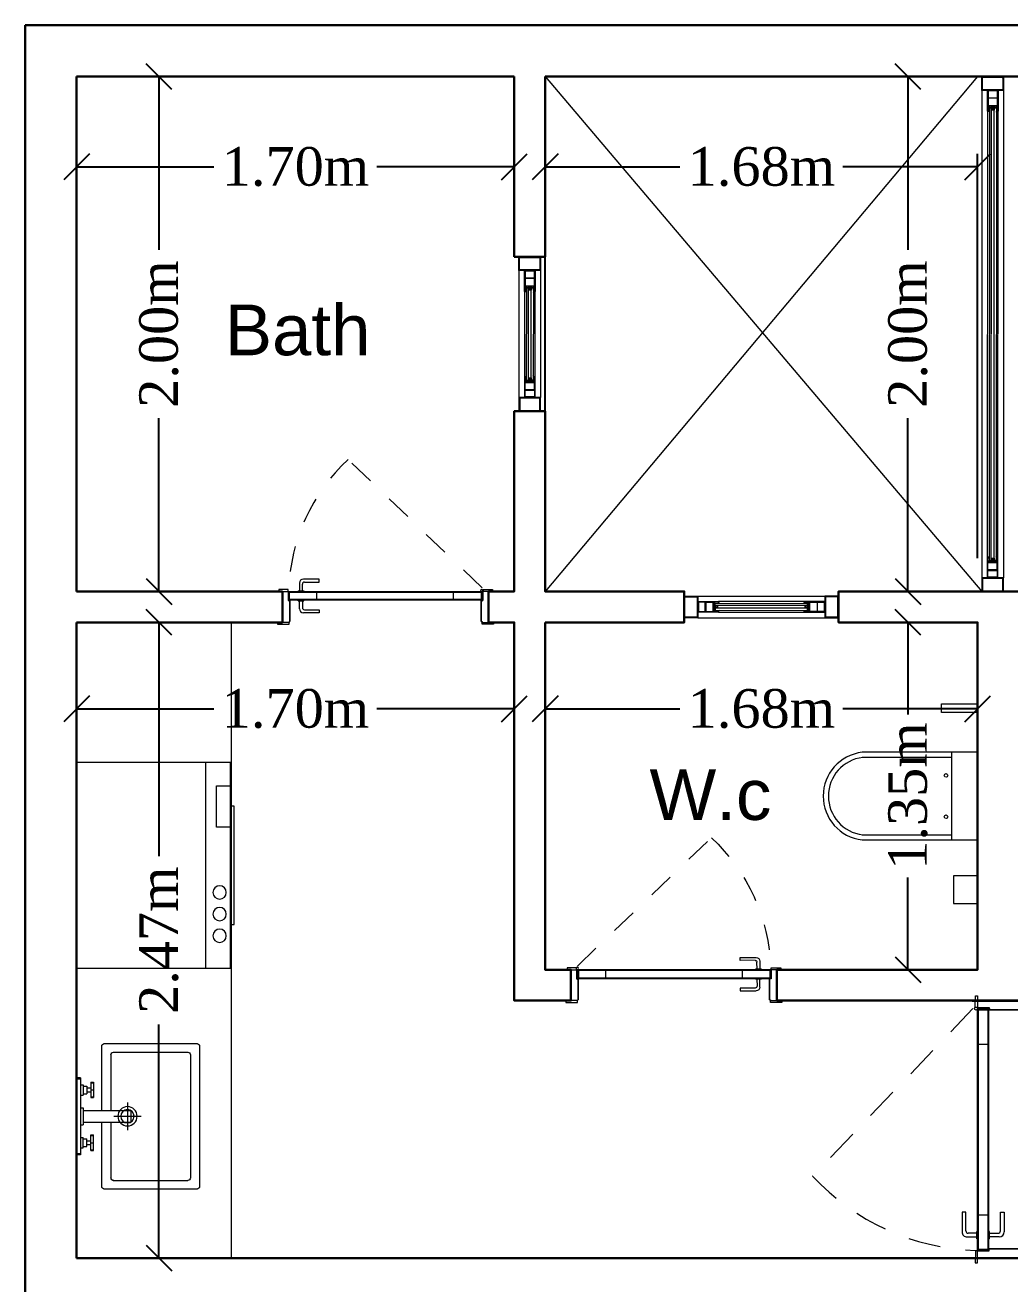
# Model space of a CAD drawing. Header units: millimetres. Extents: x 860 to 1444, y -43 to 267.
# Drawn here: x 1264.203 to 1268.028, y 228.643 to 233.533 of the extents above; entities that cross this region are included whole.
import ezdxf

# ---------------------------------------------------------------- set-up
doc = ezdxf.new("R2010")
doc.units = ezdxf.units.MM
doc.header["$MEASUREMENT"] = 0
doc.linetypes.add('HIDDEN', pattern=[0.375, 0.25, -0.125])
for name, color, linetype, lineweight in [('Doors', 252, 'Continuous', 9), ('furniture', 251, 'Continuous', 5), ('furniture int', 251, 'Continuous', 5), ('Furnitures', 251, 'Continuous', 5), ('HATCH', 252, 'Continuous', 5), ('WALL', 7, 'Continuous', 30)]:
    doc.layers.add(name, color=color, linetype=linetype, lineweight=lineweight)
doc.layers.add('windows', color=252, linetype='Continuous')
doc.styles.add('Peshawa CENTER', font='times.ttf', dxfattribs={"height": 0.15})
doc.dimstyles.new('Peshawa', dxfattribs={"dimtxt": 0.15, "dimasz": 0.1, "dimexe": 0.05, "dimexo": 0.25, "dimgap": 0.05, "dimtad": 0, "dimtoh": 1, "dimzin": 0, "dimdsep": 46, "dimtxsty": 'Peshawa CENTER', "dimblk": 'OBLIQUE', "dimcen": 0.09, "dimclrd": 251, "dimclre": 251, "dimclrt": 7, "dimadec": 0, "dimazin": 0, "dimtfac": 1, "dimtofl": 0, "dimtmove": 0, "dimatfit": 3, "dimldrblk": 'NONE', "dimfxl": 0, "dimtolj": 1, "dimtzin": 0, "dimarcsym": 0})

# ---------------------------------------------------------------- blocks, each defined once
blk = doc.blocks.new('A$C069B596B')
at = {"layer": 'furniture'}
for p, q in [((0.1325, 0.4775), (0.4325, 0.4775)), ((0.1325, 0.4625), (0.1325, 0.4775)), ((0.1325, 0.4625), (0.4325, 0.4625)), ((0.1375, 0.4775), (0.1375, 0.4625)), ((0.1602, 0.4625), (0.1602, 0.4525)), ((0.1602, 0.4525), (0.2, 0.4525)), ((0.165, 0.4525), (0.165, 0.4375)), ((0.195, 0.4525), (0.195, 0.4375)), ((0.2, 0.4625), (0.2, 0.4525)), ((0.25, 0.4625), (0.25, 0.4525)), ((0.25, 0.4525), (0.315, 0.4525)), ((0.26, 0.4525), (0.26, 0.2675)), ((0.305, 0.4525), (0.305, 0.2675)), ((0.315, 0.4625), (0.315, 0.4525)), ((0.365, 0.4625), (0.365, 0.4525)), ((0.4048, 0.4525), (0.365, 0.4525)), ((0.37, 0.4525), (0.37, 0.4375)), ((0.4, 0.4525), (0.4, 0.4375)), ((0.4048, 0.4625), (0.4048, 0.4525)), ((0.4275, 0.4775), (0.4275, 0.4625)), ((0.4325, 0.4625), (0.4325, 0.4775)), ((0.15, 0.4225), (0.21, 0.4225)), ((0.15, 0.4225), (0.15, 0.4125)), ((0.15, 0.4125), (0.21, 0.4125)), ((0.1525, 0.4225), (0.1525, 0.4125)), ((0.165, 0.4375), (0.195, 0.4375)), ((0.1725, 0.4375), (0.1725, 0.4225)), ((0.18, 0.4225), (0.18, 0.4125)), ((0.1875, 0.4375), (0.1875, 0.4225)), ((0.2075, 0.4225), (0.2075, 0.4125)), ((0.21, 0.4225), (0.21, 0.4125)), ((0.415, 0.4225), (0.355, 0.4225)), ((0.355, 0.4225), (0.355, 0.4125)), ((0.415, 0.4125), (0.355, 0.4125)), ((0.3575, 0.4225), (0.3575, 0.4125)), ((0.4, 0.4375), (0.37, 0.4375)), ((0.3775, 0.4375), (0.3775, 0.4225)), ((0.385, 0.4225), (0.385, 0.4125)), ((0.3925, 0.4375), (0.3925, 0.4225)), ((0.4125, 0.4225), (0.4125, 0.4125)), ((0.415, 0.4225), (0.415, 0.4125)), ((0.26, 0.2675), (0.305, 0.2675))]:
    blk.add_line(p, q, dxfattribs=at)
at = {"layer": 'furniture', "ltscale": 0.2}
for p, q in [((0.0434, 0.3442), (0.26, 0.3442)), ((0.305, 0.3442), (0.5216, 0.3442)), ((0.0334, 0.3342), (0.0334, 0.0458)), ((0.5316, 0.3355), (0.5316, 0.0458)), ((0.0434, 0.0358), (0.5216, 0.0358))]:
    blk.add_line(p, q, dxfattribs=at)
at = {"layer": 'furniture', "ltscale": 0.05}
for p, q in [((0.2825, 0.3334), (0.2825, 0.2266)), ((0.2291, 0.28), (0.3359, 0.28))]:
    blk.add_line(p, q, dxfattribs=at)
at = {"layer": 'furniture', "ltscale": 0.2, "flags": 128}
for points in [[(0.26, 0.38), (0.01, 0.38, 0.414214), (0, 0.37), (0, 0.01, 0.414214), (0.01, 0), (0.555, 0, 0.414214), (0.565, 0.01), (0.565, 0.37)], [(0.565, 0.37), (0.565, 0.37, 0.414214), (0.555, 0.38), (0.305, 0.38)]]:
    blk.add_lwpolyline(points, format="xyb", dxfattribs=at)
at = {"layer": 'furniture', "ltscale": 0.2}
for radius in [0.0375, 0.026]:
    blk.add_circle((0.2825, 0.28), radius, dxfattribs=at)
for centre, radius, start, end in [((0.0434, 0.3342), 0.01, 90, 180), ((0.5216, 0.334), 0.0102, 351.6277, 89.5694), ((0.0434, 0.0458), 0.01, 180, 270), ((0.5216, 0.0458), 0.01, 270, 0)]:
    blk.add_arc(centre, radius, start, end, dxfattribs=at)
blk = doc.blocks.new('*U145')
at = {"layer": 'windows', "color": 253, "lineweight": 9}
for p, q in [((0, 0.3322), (0.0006, 0.8159)), ((0.0613, 0.8159), (0.062, 0.8159)), ((0.0825, 0.3322), (0.0825, 0.8159))]:
    blk.add_line(p, q, dxfattribs=at)
at = {"layer": 'windows', "color": 251, "lineweight": 9}
for p, q in [((0.0548, 0.7502), (0.0285, 0.7567)), ((0.0556, 0.398), (0.0292, 0.3914))]:
    blk.add_line(p, q, dxfattribs=at)
at = {"layer": 'windows', "linetype": 'Continuous', "lineweight": 9}
for points in [[(0.0006, 0.8159), (0.0006, 0.8685), (0.0825, 0.8685), (0.0825, 0.8159)], [(0.0594, 0.7881), (0.0594, 0.7881), (0.0594, 0.8139), (0.0239, 0.8139), (0.0239, 0.788)], [(0.0239, 0.7865), (0.0239, 0.7865), (0.0239, 0.7865), (0.0239, 0.7865), (0.0239, 0.7584), (0.0239, 0.7584), (0.0594, 0.7585), (0.0594, 0.7585), (0.0594, 0.7865), (0.0594, 0.7585), (0.0594, 0.7865), (0.0594, 0.7865), (0.0594, 0.7865), (0.0594, 0.7865), (0.0594, 0.7865), (0.0594, 0.7865), (0.0239, 0.7865), (0.0239, 0.7865), (0.0239, 0.7865), (0.0239, 0.7865)], [(0.0285, 0.7501), (0.0548, 0.7502), (0.0548, 0.7567), (0.0285, 0.7567)], [(0.0247, 0.3616), (0.0247, 0.3616), (0.0247, 0.3616), (0.0247, 0.3616), (0.0246, 0.3897), (0.0246, 0.3897), (0.0602, 0.3897), (0.0602, 0.3897), (0.0602, 0.3617), (0.0602, 0.3897), (0.0602, 0.3617), (0.0602, 0.3617), (0.0602, 0.3617), (0.0602, 0.3617), (0.0602, 0.3617), (0.0602, 0.3617), (0.0247, 0.3616), (0.0247, 0.3616), (0.0247, 0.3616), (0.0247, 0.3616)], [(0.0292, 0.398), (0.0556, 0.398), (0.0556, 0.3914), (0.0292, 0.3914)], [(0.0602, 0.3601), (0.0602, 0.3601), (0.0602, 0.3342), (0.0247, 0.3342), (0.0247, 0.3601)], [(0, 0.3322), (0, 0.2796), (0.0826, 0.2796), (0.0825, 0.3322)]]:
    blk.add_lwpolyline(points, close=True, dxfattribs=at)
for points in [[(0.0033, 0.8212), (0.0033, 0.8633, -0.414214), (0.0059, 0.8659), (0.0773, 0.8659, -0.414214), (0.0799, 0.8633), (0.0799, 0.8212, -0.414214), (0.0772, 0.8185), (0.0059, 0.8186, -0.414214)], [(0.0026, 0.3269), (0.0026, 0.2848, 0.414214), (0.0053, 0.2822), (0.0773, 0.2822, 0.414214), (0.0799, 0.2849), (0.0799, 0.327, 0.414214), (0.0773, 0.3296), (0.0052, 0.3295, 0.414214)]]:
    blk.add_lwpolyline(points, format="xyb", close=True, dxfattribs=at)
for points in [[(0.062, 0.8159), (0.062, 0.7567), (0.062, 0.737), (0.0581, 0.737), (0.0581, 0.7396), (0.0594, 0.7396), (0.0594, 0.7567), (0.0239, 0.7567), (0.0239, 0.7396), (0.0252, 0.7396), (0.0252, 0.737), (0.0213, 0.737), (0.0213, 0.7567), (0.0212, 0.8159), (0.062, 0.8159), (0.0239, 0.8159)], [(0.0628, 0.3322), (0.0628, 0.3914), (0.0628, 0.4111), (0.0588, 0.4111), (0.0588, 0.4085), (0.0602, 0.4085), (0.0602, 0.3914), (0.0246, 0.3914), (0.0246, 0.4085), (0.026, 0.4085), (0.026, 0.4111), (0.022, 0.4111), (0.022, 0.3914), (0.022, 0.3322), (0.0628, 0.3322), (0.0247, 0.3322)]]:
    blk.add_lwpolyline(points, dxfattribs=at)
at = {"layer": 'windows', "color": 253, "lineweight": 9}
for points in [[(0.022, 0.4111), (0.0213, 0.737)], [(0.062, 0.737), (0.0628, 0.4111)]]:
    blk.add_lwpolyline(points, dxfattribs=at)
at = {"layer": 'windows', "color": 251, "lineweight": 9}
for points in [[(0.0548, 0.7567), (0.0285, 0.7501)], [(0.0556, 0.3914), (0.0292, 0.398)]]:
    blk.add_lwpolyline(points, dxfattribs=at)
at = {"layer": 'windows', "lineweight": 9}
for points in [[(0.0292, 0.398), (0.0285, 0.7501), (0.0364, 0.7501), (0.0372, 0.398)], [(0.0556, 0.398), (0.0548, 0.7502), (0.0469, 0.7502), (0.0476, 0.398)]]:
    blk.add_lwpolyline(points, close=True, dxfattribs=at)
at = {"layer": 'windows', "color": 251, "lineweight": 9}
for points in [[(0.0469, 0.7502), (0.0364, 0.7501), (0.0364, 0.7409), (0.0469, 0.7409)], [(0.0456, 0.7488), (0.0377, 0.7488), (0.0377, 0.7423), (0.0456, 0.7423)], [(0.0477, 0.4072), (0.0371, 0.4072), (0.0371, 0.398), (0.0477, 0.398)], [(0.0463, 0.4059), (0.0384, 0.4059), (0.0385, 0.3993), (0.0463, 0.3993)]]:
    blk.add_lwpolyline(points, close=True, dxfattribs=at)
for centre, start, end in [((0.0249, 0.7335), 2.8792, 86.4084), ((0.0584, 0.7335), 93.6446, 177.1737), ((0.0256, 0.4146), 273.6446, 357.1737), ((0.0591, 0.4146), 182.8792, 266.4084)]:
    blk.add_arc(centre, 0.00351, start, end, dxfattribs=at)
blk = doc.blocks.new('*U146')
at = {"layer": 'windows', "color": 253, "lineweight": 9}
for p, q in [((0.0001, -1.042), (0.0006, 0.8159)), ((0.0613, 0.8159), (0.062, 0.8159)), ((0.0826, -1.042), (0.0825, 0.8159))]:
    blk.add_line(p, q, dxfattribs=at)
at = {"layer": 'windows', "color": 251, "lineweight": 9}
for p, q in [((0.0548, 0.7502), (0.0285, 0.7567)), ((0.0557, -0.9762), (0.0294, -0.9828))]:
    blk.add_line(p, q, dxfattribs=at)
at = {"layer": 'windows', "linetype": 'Continuous', "lineweight": 9}
for points in [[(0.0006, 0.8159), (0.0006, 0.8685), (0.0825, 0.8685), (0.0825, 0.8159)], [(0.0594, 0.7881), (0.0594, 0.7881), (0.0594, 0.8139), (0.0239, 0.8139), (0.0239, 0.788)], [(0.0239, 0.7865), (0.0239, 0.7865), (0.0239, 0.7865), (0.0239, 0.7865), (0.0239, 0.7584), (0.0239, 0.7584), (0.0594, 0.7585), (0.0594, 0.7585), (0.0594, 0.7865), (0.0594, 0.7585), (0.0594, 0.7865), (0.0594, 0.7865), (0.0594, 0.7865), (0.0594, 0.7865), (0.0594, 0.7865), (0.0594, 0.7865), (0.0239, 0.7865), (0.0239, 0.7865), (0.0239, 0.7865), (0.0239, 0.7865)], [(0.0285, 0.7501), (0.0548, 0.7502), (0.0548, 0.7567), (0.0285, 0.7567)], [(0.0248, -1.0125), (0.0248, -1.0125), (0.0248, -1.0125), (0.0248, -1.0125), (0.0248, -0.9845), (0.0248, -0.9845), (0.0603, -0.9845), (0.0603, -0.9845), (0.0603, -1.0125), (0.0603, -0.9845), (0.0603, -1.0125), (0.0603, -1.0125), (0.0603, -1.0125), (0.0603, -1.0125), (0.0603, -1.0125), (0.0603, -1.0125), (0.0248, -1.0125), (0.0248, -1.0125), (0.0248, -1.0125), (0.0248, -1.0125)], [(0.0294, -0.9762), (0.0557, -0.9762), (0.0557, -0.9828), (0.0294, -0.9828)], [(0.0001, -1.042), (0.0001, -1.0946), (0.0827, -1.0946), (0.0826, -1.042)], [(0.0603, -1.0141), (0.0603, -1.0141), (0.0603, -1.04), (0.0248, -1.04), (0.0248, -1.0141)]]:
    blk.add_lwpolyline(points, close=True, dxfattribs=at)
for points in [[(0.0033, 0.8212), (0.0033, 0.8633, -0.414214), (0.0059, 0.8659), (0.0773, 0.8659, -0.414214), (0.0799, 0.8633), (0.0799, 0.8212, -0.414214), (0.0772, 0.8185), (0.0059, 0.8186, -0.414214)], [(0.0027, -1.0473), (0.0027, -1.0894, 0.414214), (0.0054, -1.092), (0.0774, -1.0919, 0.414214), (0.08, -1.0893), (0.08, -1.0472, 0.414214), (0.0774, -1.0446), (0.0054, -1.0446, 0.414214)]]:
    blk.add_lwpolyline(points, format="xyb", close=True, dxfattribs=at)
for points in [[(0.062, 0.8159), (0.062, 0.7567), (0.062, 0.737), (0.0581, 0.737), (0.0581, 0.7396), (0.0594, 0.7396), (0.0594, 0.7567), (0.0239, 0.7567), (0.0239, 0.7396), (0.0252, 0.7396), (0.0252, 0.737), (0.0213, 0.737), (0.0213, 0.7567), (0.0212, 0.8159), (0.062, 0.8159), (0.0239, 0.8159)], [(0.0629, -1.042), (0.0629, -0.9828), (0.0629, -0.9631), (0.0589, -0.9631), (0.0589, -0.9657), (0.0603, -0.9657), (0.0603, -0.9828), (0.0248, -0.9828), (0.0247, -0.9657), (0.0261, -0.9657), (0.0261, -0.9631), (0.0221, -0.9631), (0.0221, -0.9828), (0.0222, -1.042), (0.0629, -1.042), (0.0248, -1.042)]]:
    blk.add_lwpolyline(points, dxfattribs=at)
at = {"layer": 'windows', "color": 253, "lineweight": 9}
for points in [[(0.0221, -0.9631), (0.0213, 0.737)], [(0.062, 0.737), (0.0629, -0.9631)]]:
    blk.add_lwpolyline(points, dxfattribs=at)
at = {"layer": 'windows', "color": 251, "lineweight": 9}
for points in [[(0.0548, 0.7567), (0.0285, 0.7501)], [(0.0557, -0.9828), (0.0294, -0.9762)]]:
    blk.add_lwpolyline(points, dxfattribs=at)
at = {"layer": 'windows', "lineweight": 9}
for points in [[(0.0294, -0.9762), (0.0285, 0.7501), (0.0364, 0.7501), (0.0373, -0.9762)], [(0.0557, -0.9762), (0.0548, 0.7502), (0.0469, 0.7502), (0.0478, -0.9762)]]:
    blk.add_lwpolyline(points, close=True, dxfattribs=at)
at = {"layer": 'windows', "color": 251, "lineweight": 9}
for points in [[(0.0469, 0.7502), (0.0364, 0.7501), (0.0364, 0.7409), (0.0469, 0.7409)], [(0.0456, 0.7488), (0.0377, 0.7488), (0.0377, 0.7423), (0.0456, 0.7423)], [(0.0478, -0.967), (0.0372, -0.967), (0.0372, -0.9762), (0.0478, -0.9762)], [(0.0465, -0.9683), (0.0386, -0.9683), (0.0386, -0.9749), (0.0465, -0.9749)]]:
    blk.add_lwpolyline(points, close=True, dxfattribs=at)
for centre, start, end in [((0.0249, 0.7335), 2.8792, 86.4084), ((0.0584, 0.7335), 93.6446, 177.1737), ((0.0258, -0.9596), 273.6446, 357.1737), ((0.0592, -0.9595), 182.8792, 266.4084)]:
    blk.add_arc(centre, 0.00351, start, end, dxfattribs=at)
blk = doc.blocks.new('A$C29755637')
at = {"layer": 'furniture', "lineweight": 5}
for p, q in [((0, 0.4488), (0, 0)), ((0.02, 0.4488), (0.02, 0.1)), ((0.32, 0.1), (0.32, 0.4488)), ((0.34, 0), (0.34, 0.4488)), ((0, 0.1), (0.34, 0.1)), ((0, 0), (0.34, 0))]:
    blk.add_line(p, q, dxfattribs=at)
for centre in [(0.0898, 0.1228), (0.2502, 0.1228)]:
    blk.add_circle(centre, 0.00711, dxfattribs=at)
for radius in [0.1712, 0.1512]:
    blk.add_arc((0.17, 0.4288), radius, 6.7098, 173.2902, dxfattribs=at)
blk = doc.blocks.new('W.C')
at = {"layer": 'furniture'}
for points in [[(2168.1774, 1278.075), (2168.2715, 1278.075), (2168.2715, 1278.1826), (2168.1774, 1278.1826)], [(2168.1774, 1277.4403), (2168.3179, 1277.4403), (2168.3179, 1277.4067), (2168.1774, 1277.4067)]]:
    blk.add_lwpolyline(points, close=True, dxfattribs=at)
at = {"layer": 'furniture', "rotation": 270}
blk.add_blockref('A$C29755637', (2168.1774, 1277.9353), dxfattribs=at)
blk = doc.blocks.new('fdre')
at = {"layer": 'Furnitures', "lineweight": 5}
blk.add_line((6468.1815, -192.5833), (6468.1815, -191.7833), dxfattribs=at)
blk.add_lwpolyline([(6468.2784, -192.5833), (6467.6784, -192.5833), (6467.6784, -191.7833), (6468.2784, -191.7833), (6468.2784, -192.5833)], dxfattribs=at)
for points in [[(6468.2784, -192.4126), (6468.2784, -191.954), (6468.2925, -191.954), (6468.2925, -192.4126)], [(6468.2784, -192.492), (6468.2784, -192.3319), (6468.2241, -192.3319), (6468.2241, -192.492)]]:
    blk.add_lwpolyline(points, close=True, dxfattribs=at)
for centre in [(6468.2366, -191.9097), (6468.2366, -191.9939), (6468.2366, -192.0779)]:
    blk.add_circle(centre, 0.026, dxfattribs=at)
blk = doc.blocks.new('*U139')
at = {"layer": 'Doors', "ltscale": 5}
for p, q in [((0.0572, 0.8754), (0.0568, 0.7738)), ((0.9861, 0.8707), (0.9856, 0.7691))]:
    blk.add_line(p, q, dxfattribs=at)
at = {"layer": 'Doors', "linetype": 'Continuous'}
for p, q in [((0.8439, 0.8142), (0.8439, 0.8285)), ((0.8439, 0.8285), (0.9203, 0.8281)), ((0.9155, 0.8138), (0.8439, 0.8142)), ((0.9248, 0.7708), (0.925, 0.8042)), ((0.9393, 0.8089), (0.9391, 0.7707)), ((0.9463, 0.7707), (0.9176, 0.7709)), ((0.9176, 0.7709), (0.9176, 0.768)), ((0.9463, 0.7707), (0.9463, 0.7678)), ((0.8432, 0.6797), (0.8431, 0.6654)), ((0.9148, 0.6793), (0.8432, 0.6797)), ((0.9174, 0.7223), (0.9174, 0.7251)), ((0.9461, 0.7221), (0.9174, 0.7223)), ((0.9246, 0.7222), (0.9244, 0.6888)), ((0.9387, 0.684), (0.9389, 0.7222)), ((0.9461, 0.7221), (0.9461, 0.725)), ((0.8431, 0.6654), (0.9195, 0.665))]:
    blk.add_line(p, q, dxfattribs=at)
at = {"layer": 'Doors'}
for p, q in [((0.1913, 0.7716, 0), (0.1911, 0.7288, 0)), ((0.8541, 0.7683, 0), (0.8539, 0.7255, 0))]:
    blk.add_line(p, q, dxfattribs=at)
at = {"layer": 'Doors', "linetype": 'HIDDEN', "ltscale": 0.5}
blk.add_line((0.0521, 0.7115, 0), (0.6998, 0.0854), dxfattribs=at)
at = {"layer": 'Doors'}
for points in [[(0.0532, 0.8795), (-0.0024, 0.8798), (-0.0024, 0.8887), (0.0532, 0.8884)], [(0.9902, 0.8748), (1.0458, 0.8745), (1.0459, 0.8834), (0.9903, 0.8837)], [(0.9914, 0.7248), (0.0535, 0.7295), (0.0538, 0.7723), (0.9916, 0.7676)], [(0.9879, 0.7284), (0.0571, 0.7331), (0.0573, 0.7687), (0.9881, 0.764)], [(0.002, 0.7298), (0.0483, 0.7296), (0.0483, 0.7206), (0.002, 0.7209)], [(1.0399, 0.7245), (0.9935, 0.7248), (0.9935, 0.7159), (1.0398, 0.7156)]]:
    blk.add_lwpolyline(points, close=True, dxfattribs=at)
at = {"layer": 'Doors', "ltscale": 5}
for points in [[(0.0483, 0.7296), (0.0483, 0.7296), (0.0486, 0.7739), (0.0568, 0.7738), (0.0572, 0.8754), (0.0532, 0.8754), (0.0532, 0.8795), (0.0217, 0.8797), (0.0209, 0.7297), (0.0483, 0.7296)], [(0.9935, 0.7248), (0.9935, 0.7248), (0.9938, 0.7691), (0.9856, 0.7691), (0.9861, 0.8707), (0.9902, 0.8707), (0.9902, 0.8748), (1.0217, 0.8746), (1.0209, 0.7246), (0.9935, 0.7248)]]:
    blk.add_lwpolyline(points, dxfattribs=at)
at = {"layer": 'Doors', "linetype": 'Continuous'}
blk.add_lwpolyline([(0.0523, 0.7771, 0.414214), (0.0514, 0.7762), (0.0513, 0.7681, 0.414214), (0.0523, 0.7671), (0.0542, 0.7671, 0.414214), (0.0552, 0.768), (0.0552, 0.7762, 0.414214), (0.0543, 0.7771)], format="xyb", close=True, dxfattribs=at)
blk.add_circle((0.0521, 0.7233), 0.00573, dxfattribs=at)
for centre, radius, start, end in [((0.9154, 0.8043), 0.00955, 359.70999, 89.70999), ((0.9202, 0.809, 0), 0.0191, 359.70999, 89.70999), ((0.9148, 0.6889), 0.00955, 269.70999, 359.70999), ((0.9196, 0.6841, 0), 0.0191, 269.70999, 359.70999)]:
    blk.add_arc(centre, radius, start, end, dxfattribs=at)
at = {"layer": 'Doors', "linetype": 'HIDDEN', "ltscale": 0.5}
blk.add_arc((0.0869, 0.7514), 0.9052, 312.62367, 357.73013, dxfattribs=at)
blk = doc.blocks.new('_Oblique')
at = {"color": 0, "linetype": 'ByBlock', "lineweight": -2}
blk.add_line((-0.5, -0.5), (0.5, 0.5), dxfattribs=at)
blk = doc.blocks.new('*D263')
at = {"layer": 'Defpoints', "color": 0, "transparency": 16777216}
for p in [(1264.4029, 233.3326), (1266.1029, 233.3326), (1264.4029, 232.9823)]:
    blk.add_point(p, dxfattribs=at)
at = {"layer": 'HATCH', "color": 251, "lineweight": -2, "transparency": 16777216}
for p, q in [((1264.4029, 233.0826), (1264.4029, 232.9323)), ((1266.1029, 233.0826), (1266.1029, 232.9323)), ((1264.4029, 232.9823), (1264.9364, 232.9823)), ((1266.1029, 232.9823), (1265.5694, 232.9823))]:
    blk.add_line(p, q, dxfattribs=at)
at = {"layer": 'HATCH', "color": 251, "lineweight": -2, "transparency": 16777216, "xscale": 0.1, "yscale": 0.1, "zscale": 0.1, "rotation": 180}
blk.add_blockref('_Oblique', (1264.4029, 232.9823), dxfattribs=at)
at = {"layer": 'HATCH', "color": 251, "lineweight": -2, "transparency": 16777216, "xscale": 0.1, "yscale": 0.1, "zscale": 0.1}
blk.add_blockref('_Oblique', (1266.1029, 232.9823), dxfattribs=at)
at = {"layer": 'HATCH', "color": 7, "transparency": 16777216, "insert": (1265.2529, 232.9823), "char_height": 0.15, "attachment_point": 5, "style": 'Peshawa CENTER'}
blk.add_mtext('\\A1;1.70m', dxfattribs=at)
blk = doc.blocks.new('_None')
blk = doc.blocks.new('*D264')
at = {"layer": 'Defpoints', "color": 0, "transparency": 16777216}
for p in [(1267.9029, 232.9823), (1266.2229, 231.2126), (1267.9029, 231.2126)]:
    blk.add_point(p, dxfattribs=at)
at = {"layer": 'HATCH', "color": 251, "lineweight": -2, "transparency": 16777216}
for p, q in [((1266.2229, 231.4626), (1266.2229, 233.0323)), ((1267.9029, 231.4626), (1267.9029, 233.0323)), ((1266.2229, 232.9823), (1266.7464, 232.9823)), ((1267.9029, 232.9823), (1267.3794, 232.9823))]:
    blk.add_line(p, q, dxfattribs=at)
at = {"layer": 'HATCH', "color": 251, "lineweight": -2, "transparency": 16777216, "xscale": 0.1, "yscale": 0.1, "zscale": 0.1, "rotation": 180}
blk.add_blockref('_Oblique', (1266.2229, 232.9823), dxfattribs=at)
at = {"layer": 'HATCH', "color": 251, "lineweight": -2, "transparency": 16777216, "xscale": 0.1, "yscale": 0.1, "zscale": 0.1}
blk.add_blockref('_Oblique', (1267.9029, 232.9823), dxfattribs=at)
at = {"layer": 'HATCH', "color": 7, "transparency": 16777216, "insert": (1267.0629, 232.9823), "char_height": 0.15, "attachment_point": 5, "style": 'Peshawa CENTER'}
blk.add_mtext('\\A1;1.68m', dxfattribs=at)
blk = doc.blocks.new('*D265')
at = {"layer": 'Defpoints', "color": 0, "transparency": 16777216}
for p in [(1264.4029, 233.3326), (1264.4029, 231.3326), (1264.7226, 231.3326)]:
    blk.add_point(p, dxfattribs=at)
at = {"layer": 'HATCH', "color": 251, "lineweight": -2, "transparency": 16777216}
for p, q in [((1264.6529, 233.3326), (1264.7726, 233.3326)), ((1264.7226, 233.3326), (1264.7226, 232.6597)), ((1264.7226, 231.3326), (1264.7226, 232.0056)), ((1264.6529, 231.3326), (1264.7726, 231.3326))]:
    blk.add_line(p, q, dxfattribs=at)
at = {"layer": 'HATCH', "color": 251, "lineweight": -2, "transparency": 16777216, "xscale": 0.1, "yscale": 0.1, "zscale": 0.1}
for p, rotation in [((1264.7226, 233.3326), 90), ((1264.7226, 231.3326), 270)]:
    blk.add_blockref('_Oblique', p, dxfattribs=dict(at, rotation=rotation))
at = {"layer": 'HATCH', "color": 7, "transparency": 16777216, "insert": (1264.7226, 232.3326), "char_height": 0.15, "attachment_point": 5, "rotation": 90, "style": 'Peshawa CENTER'}
blk.add_mtext('\\A1;2.00m', dxfattribs=at)
blk = doc.blocks.new('*D266')
at = {"layer": 'Defpoints', "color": 0, "transparency": 16777216}
for p in [(1264.4029, 231.2126), (1264.4029, 228.7431), (1264.7226, 228.7431)]:
    blk.add_point(p, dxfattribs=at)
at = {"layer": 'HATCH', "color": 251, "lineweight": -2, "transparency": 16777216}
for p, q in [((1264.6529, 231.2126), (1264.7726, 231.2126)), ((1264.7226, 231.2126), (1264.7226, 230.3049)), ((1264.7226, 228.7431), (1264.7226, 229.6508)), ((1264.6529, 228.7431), (1264.7726, 228.7431))]:
    blk.add_line(p, q, dxfattribs=at)
at = {"layer": 'HATCH', "color": 251, "lineweight": -2, "transparency": 16777216, "xscale": 0.1, "yscale": 0.1, "zscale": 0.1}
for p, rotation in [((1264.7226, 231.2126), 90), ((1264.7226, 228.7431), 270)]:
    blk.add_blockref('_Oblique', p, dxfattribs=dict(at, rotation=rotation))
at = {"layer": 'HATCH', "color": 7, "transparency": 16777216, "insert": (1264.7226, 229.9779), "char_height": 0.15, "attachment_point": 5, "rotation": 90, "style": 'Peshawa CENTER'}
blk.add_mtext('\\A1;2.47m', dxfattribs=at)
blk = doc.blocks.new('*D268')
at = {"layer": 'Defpoints', "color": 0, "transparency": 16777216}
for p in [(1264.4029, 230.8818), (1266.1029, 230.8818), (1266.1029, 230.8768)]:
    blk.add_point(p, dxfattribs=at)
at = {"layer": 'HATCH', "color": 251, "lineweight": -2, "transparency": 16777216}
for p, q in [((1264.4029, 230.8768), (1264.9364, 230.8768)), ((1266.1029, 230.8768), (1265.5694, 230.8768)), ((1264.4029, 230.6318), (1264.4029, 230.8268)), ((1266.1029, 230.6318), (1266.1029, 230.8268))]:
    blk.add_line(p, q, dxfattribs=at)
at = {"layer": 'HATCH', "color": 251, "lineweight": -2, "transparency": 16777216, "xscale": 0.1, "yscale": 0.1, "zscale": 0.1, "rotation": 180}
blk.add_blockref('_Oblique', (1264.4029, 230.8768), dxfattribs=at)
at = {"layer": 'HATCH', "color": 251, "lineweight": -2, "transparency": 16777216, "xscale": 0.1, "yscale": 0.1, "zscale": 0.1}
blk.add_blockref('_Oblique', (1266.1029, 230.8768), dxfattribs=at)
at = {"layer": 'HATCH', "color": 7, "transparency": 16777216, "insert": (1265.2529, 230.8768), "char_height": 0.15, "attachment_point": 5, "style": 'Peshawa CENTER'}
blk.add_mtext('\\A1;1.70m', dxfattribs=at)
blk = doc.blocks.new('*D269')
at = {"layer": 'Defpoints', "color": 0, "transparency": 16777216}
for p in [(1266.2229, 230.8768), (1267.9029, 230.8796), (1267.9029, 230.8768)]:
    blk.add_point(p, dxfattribs=at)
at = {"layer": 'HATCH', "color": 251, "lineweight": -2, "transparency": 16777216}
for p, q in [((1266.2229, 231.1268), (1266.2229, 230.9268)), ((1266.2229, 230.8768), (1266.7464, 230.8768)), ((1267.9029, 230.8768), (1267.3794, 230.8768)), ((1267.9029, 230.6296), (1267.9029, 230.8268))]:
    blk.add_line(p, q, dxfattribs=at)
at = {"layer": 'HATCH', "color": 251, "lineweight": -2, "transparency": 16777216, "xscale": 0.1, "yscale": 0.1, "zscale": 0.1, "rotation": 180}
blk.add_blockref('_Oblique', (1266.2229, 230.8768), dxfattribs=at)
at = {"layer": 'HATCH', "color": 251, "lineweight": -2, "transparency": 16777216, "xscale": 0.1, "yscale": 0.1, "zscale": 0.1}
blk.add_blockref('_Oblique', (1267.9029, 230.8768), dxfattribs=at)
at = {"layer": 'HATCH', "color": 7, "transparency": 16777216, "insert": (1267.0629, 230.8768), "char_height": 0.15, "attachment_point": 5, "style": 'Peshawa CENTER'}
blk.add_mtext('\\A1;1.68m', dxfattribs=at)
blk = doc.blocks.new('*D270')
at = {"layer": 'Defpoints', "color": 0, "transparency": 16777216}
for p in [(1267.6329, 231.2126), (1267.6322, 229.8631), (1267.6329, 229.8631)]:
    blk.add_point(p, dxfattribs=at)
at = {"layer": 'HATCH', "color": 251, "lineweight": -2, "transparency": 16777216}
for p, q in [((1267.3829, 231.2126), (1267.5822, 231.2126)), ((1267.6322, 231.2126), (1267.6322, 230.8543)), ((1267.6322, 229.8631), (1267.6322, 230.2214)), ((1267.3829, 229.8631), (1267.5822, 229.8631))]:
    blk.add_line(p, q, dxfattribs=at)
at = {"layer": 'HATCH', "color": 251, "lineweight": -2, "transparency": 16777216, "xscale": 0.1, "yscale": 0.1, "zscale": 0.1}
for p, rotation in [((1267.6322, 231.2126), 90), ((1267.6322, 229.8631), 270)]:
    blk.add_blockref('_Oblique', p, dxfattribs=dict(at, rotation=rotation))
at = {"layer": 'HATCH', "color": 7, "transparency": 16777216, "insert": (1267.6322, 230.5379), "char_height": 0.15, "attachment_point": 5, "rotation": 90, "style": 'Peshawa CENTER'}
blk.add_mtext('\\A1;1.35m', dxfattribs=at)
blk = doc.blocks.new('*D271')
at = {"layer": 'Defpoints', "color": 0, "transparency": 16777216}
for p in [(1267.629, 233.3326), (1267.6322, 233.3326), (1267.629, 231.3326)]:
    blk.add_point(p, dxfattribs=at)
at = {"layer": 'HATCH', "color": 251, "lineweight": -2, "transparency": 16777216}
for p, q in [((1267.6322, 233.3326), (1267.6322, 232.6597)), ((1267.879, 233.3326), (1267.6822, 233.3326)), ((1267.6322, 231.3326), (1267.6322, 232.0056)), ((1267.879, 231.3326), (1267.6822, 231.3326))]:
    blk.add_line(p, q, dxfattribs=at)
at = {"layer": 'HATCH', "color": 251, "lineweight": -2, "transparency": 16777216, "xscale": 0.1, "yscale": 0.1, "zscale": 0.1}
for p, rotation in [((1267.6322, 233.3326), 90), ((1267.6322, 231.3326), 270)]:
    blk.add_blockref('_Oblique', p, dxfattribs=dict(at, rotation=rotation))
at = {"layer": 'HATCH', "color": 7, "transparency": 16777216, "insert": (1267.6322, 232.3326), "char_height": 0.15, "attachment_point": 5, "rotation": 90, "style": 'Peshawa CENTER'}
blk.add_mtext('\\A1;2.00m', dxfattribs=at)
blk = doc.blocks.new('*D272')
at = {"layer": 'Defpoints', "color": 0, "transparency": 16777216}
for p in [(1267.6322, 229.7431), (1267.6322, 228.7431), (1268.3277, 228.7431)]:
    blk.add_point(p, dxfattribs=at)
at = {"layer": 'HATCH', "color": 251, "lineweight": -2, "transparency": 16777216}
for p, q in [((1267.8822, 229.7431), (1268.3777, 229.7431)), ((1268.3277, 229.7431), (1268.3277, 229.5596)), ((1268.3277, 228.7431), (1268.3277, 228.9266)), ((1267.8822, 228.7431), (1268.3777, 228.7431))]:
    blk.add_line(p, q, dxfattribs=at)
at = {"layer": 'HATCH', "color": 251, "lineweight": -2, "transparency": 16777216, "xscale": 0.1, "yscale": 0.1, "zscale": 0.1}
for p, rotation in [((1268.3277, 229.7431), 90), ((1268.3277, 228.7431), 270)]:
    blk.add_blockref('_Oblique', p, dxfattribs=dict(at, rotation=rotation))
at = {"layer": 'HATCH', "color": 7, "transparency": 16777216, "insert": (1268.3277, 229.2431), "char_height": 0.15, "attachment_point": 5, "rotation": 90, "style": 'Peshawa CENTER'}
blk.add_mtext('\\A1;1.00m', dxfattribs=at)
blk = doc.blocks.new('*U133')
at = {"layer": 'Doors', "ltscale": 5}
for p, q in [((0.0575, 0.9254), (0.0568, 0.7738)), ((0.9864, 0.9207), (0.9856, 0.7691))]:
    blk.add_line(p, q, dxfattribs=at)
at = {"layer": 'Doors', "linetype": 'Continuous'}
for p, q in [((0.8439, 0.8142), (0.8439, 0.8285)), ((0.8439, 0.8285), (0.9203, 0.8281)), ((0.9155, 0.8138), (0.8439, 0.8142)), ((0.9248, 0.7708), (0.925, 0.8042)), ((0.9393, 0.8089), (0.9391, 0.7707)), ((0.9463, 0.7707), (0.9176, 0.7709)), ((0.9176, 0.7709), (0.9176, 0.768)), ((0.9463, 0.7707), (0.9463, 0.7678)), ((0.9174, 0.7223), (0.9174, 0.7251)), ((0.9461, 0.7221), (0.9174, 0.7223)), ((0.9246, 0.7222), (0.9244, 0.6888)), ((0.9387, 0.684), (0.9389, 0.7222)), ((0.9461, 0.7221), (0.9461, 0.725)), ((0.8432, 0.6797), (0.8431, 0.6654)), ((0.8431, 0.6654), (0.9195, 0.665)), ((0.9148, 0.6793), (0.8432, 0.6797))]:
    blk.add_line(p, q, dxfattribs=at)
at = {"layer": 'Doors'}
for p, q in [((0.1913, 0.7716, 0), (0.1911, 0.7288, 0)), ((0.8541, 0.7683, 0), (0.8539, 0.7255, 0))]:
    blk.add_line(p, q, dxfattribs=at)
at = {"layer": 'Doors', "linetype": 'HIDDEN', "ltscale": 0.5}
blk.add_line((0.0521, 0.7115, 0), (0.6998, 0.0854), dxfattribs=at)
at = {"layer": 'Doors'}
for points in [[(0.0534, 0.9295), (-0.0022, 0.9298), (-0.0021, 0.9387), (0.0535, 0.9384)], [(0.9905, 0.9248), (1.0461, 0.9245), (1.0461, 0.9334), (0.9905, 0.9337)], [(0.9914, 0.7248), (0.0535, 0.7295), (0.0538, 0.7723), (0.9916, 0.7676)], [(0.9879, 0.7284), (0.0571, 0.7331), (0.0573, 0.7687), (0.9881, 0.764)], [(0.002, 0.7298), (0.0483, 0.7296), (0.0483, 0.7206), (0.002, 0.7209)], [(1.0399, 0.7245), (0.9935, 0.7248), (0.9935, 0.7159), (1.0398, 0.7156)]]:
    blk.add_lwpolyline(points, close=True, dxfattribs=at)
at = {"layer": 'Doors', "ltscale": 5}
for points in [[(0.0483, 0.7296), (0.0483, 0.7296), (0.0486, 0.7739), (0.0568, 0.7738), (0.0575, 0.9254), (0.0534, 0.9254), (0.0534, 0.9295), (0.022, 0.9297), (0.0209, 0.7297), (0.0483, 0.7296)], [(0.9935, 0.7248), (0.9935, 0.7248), (0.9938, 0.7691), (0.9856, 0.7691), (0.9864, 0.9207), (0.9905, 0.9207), (0.9905, 0.9248), (1.0219, 0.9246), (1.0209, 0.7246), (0.9935, 0.7248)]]:
    blk.add_lwpolyline(points, dxfattribs=at)
at = {"layer": 'Doors', "linetype": 'Continuous'}
blk.add_lwpolyline([(0.0523, 0.7771, 0.414214), (0.0514, 0.7762), (0.0513, 0.7681, 0.414214), (0.0523, 0.7671), (0.0542, 0.7671, 0.414214), (0.0552, 0.768), (0.0552, 0.7762, 0.414214), (0.0543, 0.7771)], format="xyb", close=True, dxfattribs=at)
blk.add_circle((0.0521, 0.7233), 0.00573, dxfattribs=at)
for centre, radius, start, end in [((0.9154, 0.8043), 0.00955, 359.71, 89.71), ((0.9202, 0.809, 0), 0.0191, 359.71, 89.71), ((0.9148, 0.6889), 0.00955, 269.71, 359.71), ((0.9196, 0.6841, 0), 0.0191, 269.71, 359.71)]:
    blk.add_arc(centre, radius, start, end, dxfattribs=at)
at = {"layer": 'Doors', "linetype": 'HIDDEN', "ltscale": 0.5}
blk.add_arc((0.0869, 0.7514), 0.9052, 312.6237, 357.7301, dxfattribs=at)

msp = doc.modelspace()

# ---------------------------------------------------------------- linework, layer by layer
for p, q in [((1276.2029, 233.53263), (1264.2029, 233.53263)), ((1264.2029, 233.53263), (1264.2029, 220.43263)), ((1266.1029, 233.33263), (1264.4029, 233.33263)), ((1264.4029, 233.33263), (1264.4029, 231.33263)), ((1268.1029, 233.33263), (1266.2229, 233.33263)), ((1264.4029, 231.21263), (1264.4029, 229.55263)), ((1264.4029, 229.55263), (1264.4029, 228.74311))]:
    msp.add_line(p, q)
at = {"layer": 'HATCH', "color": 18, "true_color": 0x000000}
for p, q in [((1264.4029, 233.33263), (1266.1029, 233.33263)), ((1266.2229, 233.33263), (1267.9195, 231.33263)), ((1267.9029, 233.33263), (1266.2229, 231.33263)), ((1266.1029, 232.03263), (1266.1029, 231.33263)), ((1266.1029, 232.03263), (1266.2229, 232.03263)), ((1266.2229, 232.03263), (1266.2229, 231.33263)), ((1265.2029, 231.33263), (1264.95749, 231.33263)), ((1266.1029, 231.33263), (1266.0029, 231.33263)), ((1266.1029, 231.33263), (1266.0029, 231.33263)), ((1266.0029, 231.21263), (1266.0029, 231.33263)), ((1266.7629, 231.33263), (1266.2229, 231.33263)), ((1266.7629, 231.21263), (1266.7629, 231.33263)), ((1268.1029, 231.33263), (1267.3629, 231.33263)), ((1267.3629, 231.33263), (1267.3629, 231.21263)), ((1265.0029, 231.21263), (1265.0029, 228.74311)), ((1266.1029, 231.21263), (1266.0029, 231.21263)), ((1266.1029, 231.21263), (1266.1029, 229.74311)), ((1266.2229, 231.21263), (1266.2229, 229.86311)), ((1266.7629, 231.21263), (1266.2229, 231.21263)), ((1267.9029, 231.21263), (1267.3629, 231.21263)), ((1267.9029, 229.86311), (1267.9029, 231.21263)), ((1266.2229, 229.86311), (1266.3229, 229.86311)), ((1266.2229, 229.86311), (1266.3229, 229.86311)), ((1266.3229, 229.86311), (1266.3229, 229.74311)), ((1267.1229, 229.86311), (1267.9029, 229.86311)), ((1267.1229, 229.74311), (1267.1229, 229.86311)), ((1266.1029, 229.74311), (1266.3229, 229.74311)), ((1267.1229, 229.74311), (1270.70372, 229.74311))]:
    msp.add_line(p, q, dxfattribs=at)
at = {"layer": 'WALL'}
for p, q in [((1276.2029, 233.53263), (1264.2029, 233.53263)), ((1264.2029, 233.53263), (1264.2029, 220.43263)), ((1264.4029, 231.33263), (1264.4029, 233.33263)), ((1264.4029, 233.33263), (1266.1029, 233.33263)), ((1266.1029, 233.33263), (1266.1029, 232.63263)), ((1266.2229, 232.63263), (1266.2229, 233.33263)), ((1266.2229, 233.33263), (1271.80372, 233.33263)), ((1266.1029, 232.63263), (1266.2229, 232.63263)), ((1265.2029, 231.33263), (1264.4029, 231.33263)), ((1265.2029, 231.21263), (1265.2029, 231.33263)), ((1264.4029, 229.55263), (1264.4029, 231.21263)), ((1264.4029, 231.21263), (1265.2029, 231.21263)), ((1264.4029, 228.74311), (1264.4029, 229.55263)), ((1268.6029, 228.74311), (1264.4029, 228.74311))]:
    msp.add_line(p, q, dxfattribs=at)
for points in [[(1266.2229, 231.21263), (1266.7629, 231.21263), (1266.7629, 231.33263), (1266.2229, 231.33263), (1266.2229, 232.03263), (1266.1029, 232.03263), (1266.1029, 231.33263), (1266.0029, 231.33263), (1266.0029, 231.21263), (1266.1029, 231.21263), (1266.1029, 229.74311), (1266.3229, 229.74311), (1266.3229, 229.86311), (1266.2229, 229.86311)], [(1270.70372, 229.94311), (1268.1029, 229.94311), (1268.1029, 231.33263), (1267.3629, 231.33263), (1267.3629, 231.21263), (1267.9029, 231.21263), (1267.9029, 229.86311), (1267.1229, 229.86311), (1267.1229, 229.74311), (1270.70372, 229.74311)]]:
    msp.add_lwpolyline(points, close=True, dxfattribs=at)

# ---------------------------------------------------------------- block references
at = {"layer": 'Doors'}
for p, xscale, yscale, zscale, rotation in [((1266.01671, 231.91647), 0.8000000000000066, 0.8000000000000066, 0.8000000000000066, 180.2900090562357), ((1266.3091, 230.44695), -0.8000000000000064, 0.8000000000000039, 0.8000000000000039, 179.7099909437642)]:
    msp.add_blockref('*U139', p, dxfattribs=dict(at, xscale=xscale, yscale=yscale, zscale=zscale, rotation=rotation))
at = {"layer": 'Doors', "rotation": 270.2900090562358}
msp.add_blockref('*U133', (1267.1731, 229.76067), dxfattribs=at)
at = {"layer": 'furniture', "rotation": 180}
msp.add_blockref('W.C', (3436.08035, 1508.30315), dxfattribs=at)
at = {"layer": 'furniture', "xscale": -1, "rotation": 89.99998566733}
msp.add_blockref('A$C069B596B', (1264.8804, 229.57638), dxfattribs=at)
at = {"layer": 'furniture int', "xscale": -1, "rotation": 180}
msp.add_blockref('fdre', (-5203.27836, 38.08562), dxfattribs=at)
at = {"layer": 'windows', "xscale": -1.018804115839316, "yscale": 1.018804115839316, "zscale": 1.018804115839316}
for name, p, rotation in [('*U146', (1267.91884, 232.21747), 179.9999022736806), ('*U145', (1266.12062, 232.91747), 179.9999022736806), ('*U145', (1266.47804, 231.23027), 269.9999022736806)]:
    msp.add_blockref(name, p, dxfattribs=dict(at, rotation=rotation))

# ---------------------------------------------------------------- texts
at = {"char_height": 0.1969056, "attachment_point": 3, "style": 'Peshawa CENTER'}
for s, insert in [('{\\fArial|b0|i0|c0|p34;Bath }', (1265.5442, 232.44722)), ('{\\fArial|b0|i0|c0|p34;W.c }', (1267.10173, 230.64208))]:
    msp.add_mtext_dynamic_manual_height_columns(s, width=4.5809703, gutter_width=1.14459, heights=[0], dxfattribs=dict(at, insert=insert))

# ---------------------------------------------------------------- dimensions: what is measured, and where the dimension line sits
at = {"layer": 'HATCH', "color": 18, "true_color": 0x000000}
for base, p1, p2, picture, middle in [((1264.72258, 231.33263), (1264.4029, 233.33263), (1264.4029, 231.33263), '*D265', (1264.72258, 232.33263)), ((1267.63221, 233.33263), (1267.62903, 231.33263), (1267.62903, 233.33263), '*D271', (1267.63221, 232.33263)), ((1264.72258, 228.74311), (1264.4029, 231.21263), (1264.4029, 228.74311), '*D266', (1264.72258, 229.97787)), ((1267.63221, 229.86311), (1267.6329, 231.21263), (1267.6329, 229.86311), '*D270', (1267.63221, 230.53787)), ((1268.32769, 228.74311), (1267.63221, 229.74311), (1267.63221, 228.74311), '*D272', (1268.32769, 229.24311))]:
    dim = msp.add_linear_dim(base=base, p1=p1, p2=p2, angle=90, dimstyle='Peshawa', override={"dimpost": 'm'}, dxfattribs=at)
    dim.commit()
    dim.dimension.update_dxf_attribs({"geometry": picture, "text_midpoint": middle})
for base, p1, p2, picture, middle in [((1264.4029, 232.9823), (1266.1029, 233.33263), (1264.4029, 233.33263), '*D263', (1265.2529, 232.9823)), ((1267.9029, 232.9823), (1266.2229, 231.21263), (1267.9029, 231.21263), '*D264', (1267.0629, 232.9823)), ((1267.9029, 230.87677), (1266.2229, 230.87677), (1267.9029, 230.87964), '*D269', (1267.0629, 230.87677)), ((1266.1029, 230.87677), (1264.4029, 230.88182), (1266.1029, 230.88182), '*D268', (1265.2529, 230.87677))]:
    dim = msp.add_linear_dim(base=base, p1=p1, p2=p2, dimstyle='Peshawa', override={"dimpost": 'm'}, dxfattribs=at)
    dim.commit()
    dim.dimension.update_dxf_attribs({"geometry": picture, "text_midpoint": middle})

doc.saveas('drawing.dxf')
